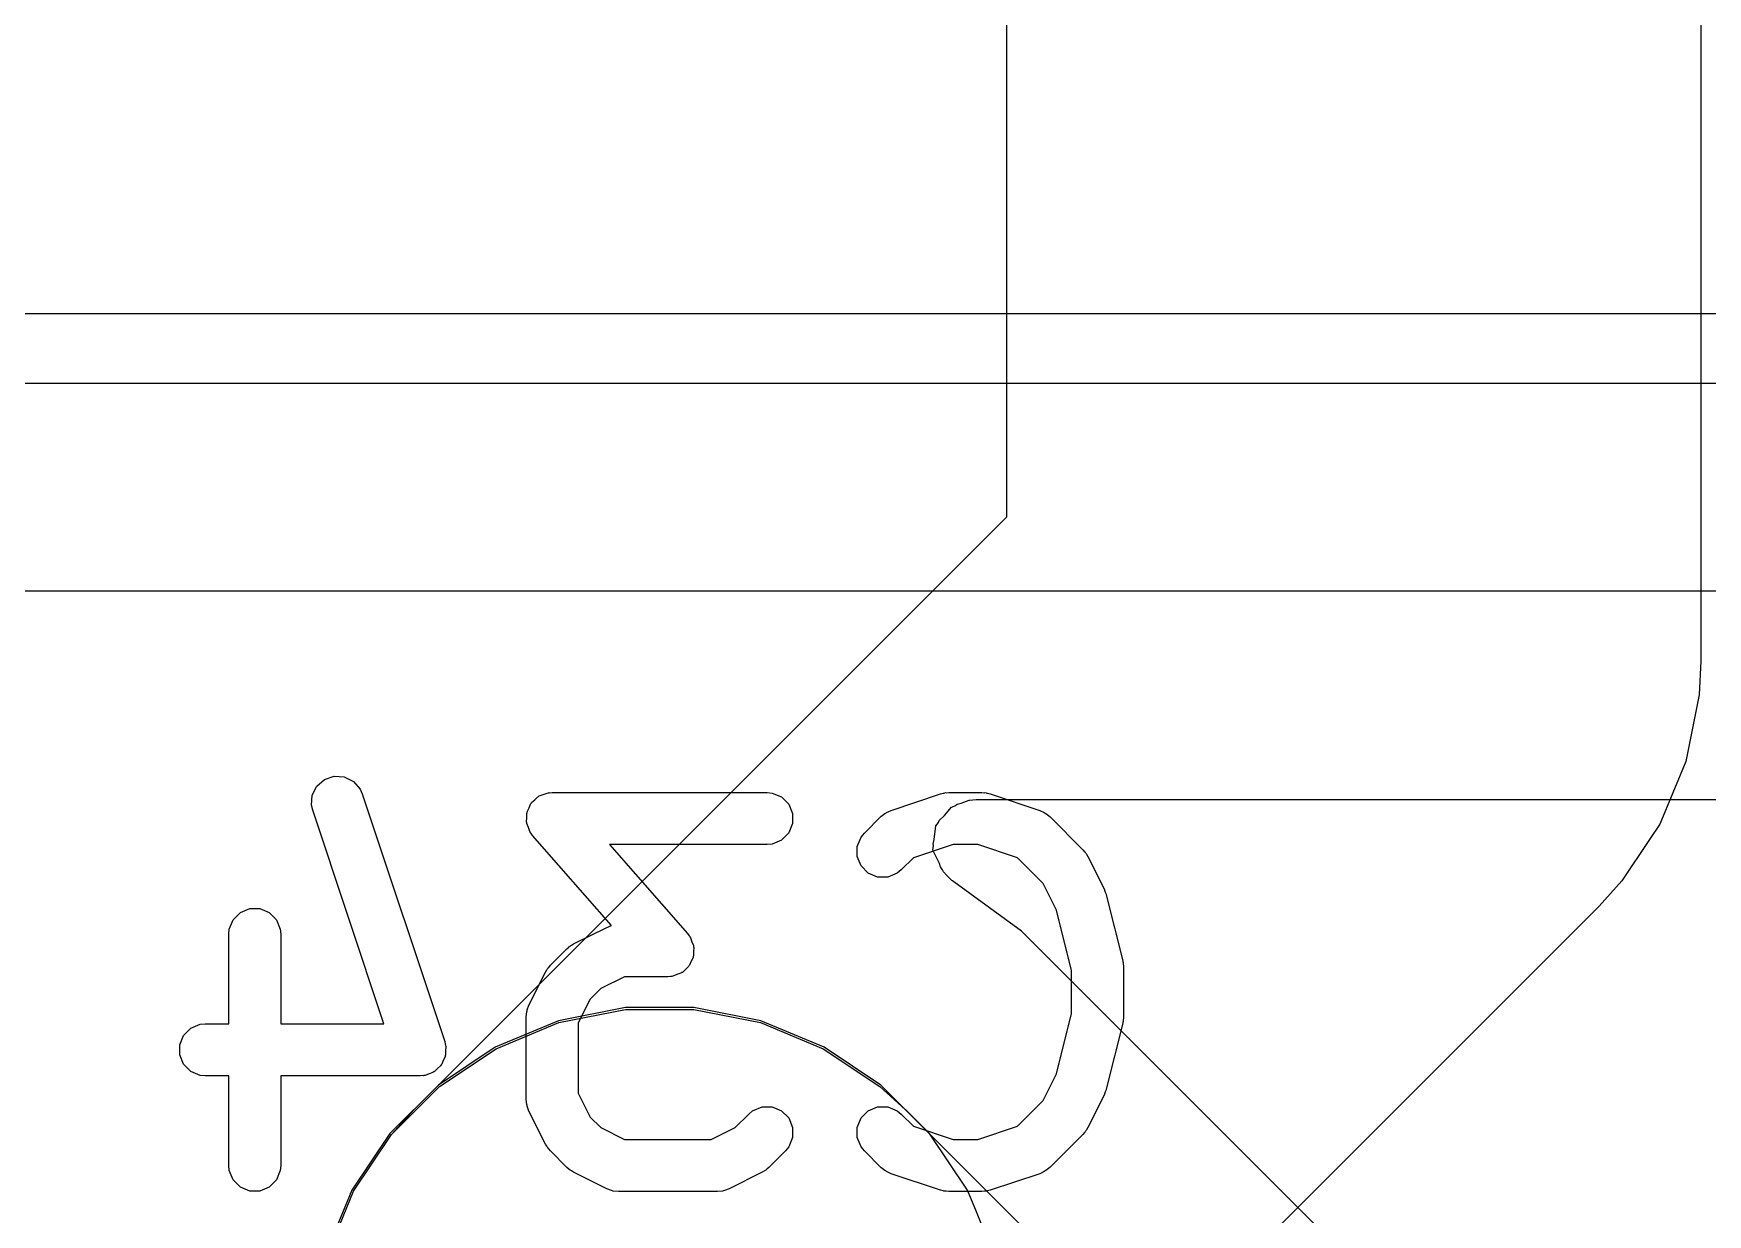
# Model space of a CAD drawing. Header units: inches. Extents: x 1.3 to 5.24, y -7.03 to -1.12.
# Drawn here: x 2.6258 to 2.8157, y -5.7124 to -5.5784 of the extents above; entities that cross this region are included whole.
import ezdxf

# ---------------------------------------------------------------- set-up
doc = ezdxf.new("R2010")
doc.units = ezdxf.units.IN
doc.header["$MEASUREMENT"] = 0
for name, color, linetype, true_color in [('B.Cu', 153, 'CONTINUOUS', 0x4d7fc4), ('B.Silkscreen', 31, 'CONTINUOUS', 0xe8b2a7), ('F.Cu', 13, 'CONTINUOUS', 0xc83434), ('In2.Cu', 33, 'CONTINUOUS', 0xce7d2c)]:
    doc.layers.add(name, color=color, linetype=linetype, true_color=true_color)

msp = doc.modelspace()

# ---------------------------------------------------------------- linework, layer by layer
at = {"layer": 'B.Cu', "linetype": 'CONTINUOUS'}
for p, q in [((2.77559, -5.61024), (2.51974, -5.61024)), ((2.96352, -5.61024), (2.77559, -5.61024)), ((2.5502, -5.61811), (2.93307, -5.61811)), ((2.92818, -5.64173), (2.55509, -5.64173)), ((2.73105, -5.66579), (2.73197, -5.66544)), ((2.73197, -5.66544), (2.732, -5.66543)), ((2.732, -5.66543), (2.73274, -5.66537)), ((2.73274, -5.66537), (2.91566, -5.66537)), ((2.72856, -5.66773), (2.72915, -5.66719)), ((2.72915, -5.66719), (2.72994, -5.66624)), ((2.72994, -5.66624), (2.72999, -5.66621)), ((2.72999, -5.66621), (2.7304, -5.66605)), ((2.7304, -5.66605), (2.73059, -5.66587)), ((2.73059, -5.66587), (2.73105, -5.66579)), ((2.728, -5.66988), (2.72819, -5.66836)), ((2.72819, -5.66836), (2.7285, -5.66798)), ((2.7285, -5.66798), (2.72856, -5.66773)), ((2.72785, -5.67109), (2.72792, -5.67056)), ((2.72858, -5.6726), (2.72785, -5.67109)), ((2.72786, -5.67039), (2.728, -5.66988)), ((2.72792, -5.67056), (2.72786, -5.67039)), ((2.72871, -5.67301), (2.72858, -5.6726)), ((2.72894, -5.67334), (2.72871, -5.67301)), ((2.72905, -5.67357), (2.72894, -5.67334)), ((2.72946, -5.67402), (2.72905, -5.67357)), ((2.72999, -5.67453), (2.72946, -5.67402)), ((2.73008, -5.67457), (2.72999, -5.67453)), ((2.73021, -5.6747), (2.73008, -5.67457)), ((2.7379, -5.68028), (2.73021, -5.6747)), ((2.82365, -5.76604), (2.7379, -5.68028)), ((2.7379, -5.68028), (2.7379, -5.68028)), ((2.68542, -5.69067), (2.69299, -5.68917)), ((2.69299, -5.68917), (2.70071, -5.68917)), ((2.70071, -5.68917), (2.70828, -5.69067)), ((2.67829, -5.69363), (2.68542, -5.69067)), ((2.70828, -5.69067), (2.71541, -5.69363)), ((2.67187, -5.69791), (2.67829, -5.69363)), ((2.71541, -5.69363), (2.72183, -5.69791)), ((2.66642, -5.70337), (2.67187, -5.69791)), ((2.72183, -5.69791), (2.72469, -5.70051)), ((2.72469, -5.70051), (2.80343, -5.77925)), ((2.66213, -5.70979), (2.66642, -5.70337)), ((2.65918, -5.71692), (2.66213, -5.70979))]:
    msp.add_line(p, q, dxfattribs=at)
at = {"layer": 'B.Silkscreen', "linetype": 'CONTINUOUS'}
for p, q in [((2.65796, -5.66383), (2.65883, -5.66307)), ((2.65883, -5.66307), (2.65992, -5.66271)), ((2.65992, -5.66271), (2.66107, -5.66279)), ((2.66107, -5.66279), (2.6621, -5.66331)), ((2.6621, -5.66331), (2.66286, -5.66418)), ((2.65736, -5.66601), (2.65744, -5.66486)), ((2.65744, -5.66486), (2.65796, -5.66383)), ((2.66286, -5.66418), (2.66309, -5.6647)), ((2.66309, -5.6647), (2.67247, -5.69283)), ((2.68232, -5.66571), (2.68268, -5.6654)), ((2.68268, -5.6654), (2.68302, -5.66506)), ((2.68302, -5.66506), (2.68312, -5.66502)), ((2.68312, -5.66502), (2.68319, -5.66495)), ((2.68319, -5.66495), (2.68365, -5.6648)), ((2.68365, -5.6648), (2.68409, -5.66462)), ((2.68409, -5.66462), (2.68423, -5.6646)), ((2.68423, -5.6646), (2.68428, -5.66458)), ((2.68428, -5.66458), (2.68436, -5.66459)), ((2.68436, -5.66459), (2.68466, -5.66456)), ((2.68466, -5.66456), (2.70904, -5.66456)), ((2.70904, -5.66456), (2.70961, -5.66462)), ((2.70961, -5.66462), (2.71068, -5.66506)), ((2.71068, -5.66506), (2.71149, -5.66587)), ((2.7231, -5.66659), (2.72872, -5.66471)), ((2.72872, -5.66471), (2.72901, -5.66465)), ((2.72901, -5.66465), (2.72908, -5.66462)), ((2.72908, -5.66462), (2.72919, -5.66461)), ((2.72919, -5.66461), (2.72929, -5.66458)), ((2.72929, -5.66458), (2.72937, -5.66459)), ((2.72937, -5.66459), (2.72966, -5.66456)), ((2.72966, -5.66456), (2.73341, -5.66456)), ((2.73341, -5.66456), (2.7337, -5.66459)), ((2.7337, -5.66459), (2.73378, -5.66458)), ((2.73378, -5.66458), (2.73388, -5.66461)), ((2.73388, -5.66461), (2.73398, -5.66462)), ((2.73398, -5.66462), (2.73406, -5.66465)), ((2.73406, -5.66465), (2.73434, -5.66471)), ((2.73434, -5.66471), (2.73997, -5.66659)), ((2.65749, -5.66657), (2.65736, -5.66601)), ((2.66557, -5.69081), (2.65749, -5.66657)), ((2.68177, -5.66694), (2.68181, -5.66684)), ((2.68177, -5.66742), (2.68177, -5.66694)), ((2.68181, -5.66675), (2.68203, -5.66631)), ((2.68181, -5.66684), (2.68181, -5.66675)), ((2.68203, -5.66631), (2.68221, -5.66587)), ((2.68221, -5.66587), (2.68228, -5.6658)), ((2.68228, -5.6658), (2.68232, -5.66571)), ((2.71149, -5.66587), (2.71193, -5.66694)), ((2.71193, -5.66694), (2.71193, -5.66809)), ((2.72007, -5.66917), (2.72195, -5.6673)), ((2.72195, -5.6673), (2.72239, -5.66693)), ((2.72239, -5.66693), (2.72249, -5.66689)), ((2.72249, -5.66689), (2.72257, -5.66682)), ((2.72257, -5.66682), (2.7231, -5.66659)), ((2.73997, -5.66659), (2.74049, -5.66682)), ((2.74049, -5.66682), (2.74057, -5.66689)), ((2.74057, -5.66689), (2.74067, -5.66693)), ((2.74067, -5.66693), (2.74112, -5.6673)), ((2.74112, -5.6673), (2.74487, -5.67105)), ((2.68174, -5.66789), (2.68177, -5.66742)), ((2.68177, -5.66799), (2.68174, -5.66789)), ((2.68177, -5.66809), (2.68177, -5.66799)), ((2.68195, -5.66853), (2.68177, -5.66809)), ((2.68211, -5.66899), (2.68195, -5.66853)), ((2.68219, -5.6691), (2.68211, -5.66899)), ((2.68221, -5.66915), (2.68219, -5.6691)), ((2.68226, -5.66921), (2.68221, -5.66915)), ((2.68244, -5.66946), (2.68226, -5.66921)), ((2.71149, -5.66915), (2.71068, -5.66997)), ((2.71193, -5.66809), (2.71149, -5.66915)), ((2.7197, -5.66962), (2.72007, -5.66917)), ((2.69138, -5.67967), (2.68244, -5.66946)), ((2.70904, -5.67047), (2.69117, -5.67047)), ((2.69117, -5.67047), (2.70001, -5.68057)), ((2.70961, -5.67041), (2.70904, -5.67047)), ((2.71068, -5.66997), (2.70961, -5.67041)), ((2.71926, -5.67069), (2.7197, -5.66962)), ((2.71926, -5.67184), (2.71926, -5.67069)), ((2.73014, -5.67047), (2.72563, -5.67197)), ((2.73293, -5.67047), (2.73014, -5.67047)), ((2.73744, -5.67197), (2.73293, -5.67047)), ((2.74487, -5.67105), (2.74506, -5.67128)), ((2.7197, -5.6729), (2.71926, -5.67184)), ((2.72052, -5.67372), (2.7197, -5.6729)), ((2.72563, -5.67197), (2.72425, -5.67335)), ((2.74036, -5.67489), (2.73744, -5.67197)), ((2.74506, -5.67128), (2.74511, -5.67133)), ((2.74511, -5.67133), (2.74517, -5.67142)), ((2.74517, -5.67142), (2.74524, -5.6715)), ((2.74524, -5.6715), (2.74527, -5.67157)), ((2.74527, -5.67157), (2.74542, -5.67182)), ((2.74542, -5.67182), (2.7473, -5.67557)), ((2.72158, -5.67416), (2.72052, -5.67372)), ((2.72274, -5.67416), (2.72158, -5.67416)), ((2.7238, -5.67372), (2.72274, -5.67416)), ((2.72425, -5.67335), (2.7238, -5.67372)), ((2.74187, -5.67792), (2.74036, -5.67489)), ((2.7473, -5.67557), (2.74731, -5.67561)), ((2.74731, -5.67561), (2.74733, -5.67563)), ((2.74733, -5.67563), (2.74741, -5.67587)), ((2.74741, -5.67587), (2.7475, -5.67611)), ((2.7475, -5.67611), (2.74751, -5.67613)), ((2.74751, -5.67613), (2.74752, -5.67617)), ((2.74752, -5.67617), (2.7494, -5.68367)), ((2.64846, -5.679), (2.64928, -5.67818)), ((2.64928, -5.67818), (2.65034, -5.67774)), ((2.65034, -5.67774), (2.65149, -5.67774)), ((2.65149, -5.67774), (2.65256, -5.67818)), ((2.65256, -5.67818), (2.65337, -5.679)), ((2.74358, -5.68475), (2.74187, -5.67792)), ((2.64797, -5.68064), (2.64802, -5.68006)), ((2.64797, -5.69081), (2.64797, -5.68064)), ((2.64802, -5.68006), (2.64846, -5.679)), ((2.65337, -5.679), (2.65381, -5.68006)), ((2.65381, -5.68006), (2.65387, -5.68064)), ((2.65387, -5.68064), (2.65387, -5.69081)), ((2.68709, -5.68174), (2.69084, -5.67987)), ((2.69084, -5.67987), (2.69138, -5.67967)), ((2.70001, -5.68057), (2.70019, -5.68082)), ((2.68445, -5.68417), (2.68633, -5.6823)), ((2.68633, -5.6823), (2.68655, -5.68211)), ((2.68655, -5.68211), (2.6866, -5.68205)), ((2.6866, -5.68205), (2.68669, -5.682)), ((2.68669, -5.682), (2.68677, -5.68193)), ((2.68677, -5.68193), (2.68685, -5.6819)), ((2.68685, -5.6819), (2.68709, -5.68174)), ((2.70019, -5.68082), (2.70024, -5.68087)), ((2.70024, -5.68087), (2.70026, -5.68092)), ((2.70026, -5.68092), (2.70035, -5.68104)), ((2.70035, -5.68104), (2.7005, -5.68149)), ((2.7005, -5.68149), (2.70068, -5.68193)), ((2.70068, -5.68193), (2.70068, -5.68203)), ((2.70068, -5.68203), (2.70072, -5.68213)), ((2.70072, -5.68213), (2.70068, -5.68261)), ((2.68415, -5.68454), (2.68421, -5.68445)), ((2.68421, -5.68445), (2.68427, -5.6844)), ((2.68427, -5.6844), (2.68445, -5.68417)), ((2.70013, -5.68431), (2.69977, -5.68463)), ((2.70017, -5.68422), (2.70013, -5.68431)), ((2.70024, -5.68415), (2.70017, -5.68422)), ((2.70043, -5.68371), (2.70024, -5.68415)), ((2.70064, -5.68328), (2.70043, -5.68371)), ((2.70065, -5.68318), (2.70064, -5.68328)), ((2.70068, -5.68309), (2.70065, -5.68318)), ((2.70068, -5.68261), (2.70068, -5.68309)), ((2.7494, -5.68367), (2.74941, -5.68377)), ((2.74941, -5.68377), (2.74943, -5.68381)), ((2.74943, -5.68381), (2.74945, -5.68403)), ((2.74945, -5.68403), (2.74948, -5.68424)), ((2.74948, -5.68424), (2.74947, -5.68428)), ((2.74947, -5.68428), (2.74948, -5.68439)), ((2.74948, -5.68439), (2.74948, -5.69001)), ((2.68202, -5.68869), (2.6839, -5.68494)), ((2.6839, -5.68494), (2.68405, -5.68469)), ((2.68405, -5.68469), (2.68408, -5.68462)), ((2.68408, -5.68462), (2.68415, -5.68454)), ((2.69286, -5.68546), (2.69016, -5.68681)), ((2.69779, -5.68546), (2.69286, -5.68546)), ((2.69809, -5.68543), (2.69779, -5.68546)), ((2.69817, -5.68544), (2.69809, -5.68543)), ((2.69822, -5.68542), (2.69817, -5.68544)), ((2.69836, -5.68541), (2.69822, -5.68542)), ((2.69881, -5.68522), (2.69836, -5.68541)), ((2.69926, -5.68507), (2.69881, -5.68522)), ((2.69934, -5.685), (2.69926, -5.68507)), ((2.69943, -5.68497), (2.69934, -5.685)), ((2.69977, -5.68463), (2.69943, -5.68497)), ((2.74358, -5.68965), (2.74358, -5.68475)), ((2.68897, -5.68801), (2.68762, -5.69071)), ((2.69016, -5.68681), (2.68897, -5.68801)), ((2.68171, -5.69001), (2.68177, -5.68943)), ((2.68171, -5.69938), (2.68171, -5.69001)), ((2.68177, -5.68943), (2.68181, -5.68934)), ((2.68181, -5.68934), (2.68182, -5.68923)), ((2.68182, -5.68923), (2.68202, -5.68869)), ((2.74187, -5.69648), (2.74358, -5.68965)), ((2.74948, -5.69001), (2.74947, -5.69011)), ((2.74947, -5.69011), (2.74948, -5.69015)), ((2.64284, -5.69212), (2.64365, -5.6913)), ((2.64365, -5.6913), (2.64472, -5.69086)), ((2.64472, -5.69086), (2.64529, -5.69081)), ((2.64529, -5.69081), (2.64797, -5.69081)), ((2.65387, -5.69081), (2.66557, -5.69081)), ((2.68762, -5.69071), (2.68762, -5.69869)), ((2.7494, -5.69073), (2.74752, -5.69822)), ((2.74941, -5.69063), (2.7494, -5.69073)), ((2.74943, -5.69059), (2.74941, -5.69063)), ((2.74945, -5.69037), (2.74943, -5.69059)), ((2.74948, -5.69015), (2.74945, -5.69037)), ((2.6424, -5.69318), (2.64284, -5.69212)), ((2.6424, -5.69434), (2.6424, -5.69318)), ((2.67247, -5.69283), (2.67253, -5.69311)), ((2.67253, -5.69311), (2.67256, -5.69318)), ((2.67256, -5.69318), (2.67256, -5.69324)), ((2.67256, -5.69324), (2.6726, -5.69339)), ((2.6726, -5.69339), (2.67256, -5.69386)), ((2.67256, -5.69386), (2.67256, -5.69434)), ((2.64284, -5.6954), (2.6424, -5.69434)), ((2.64365, -5.69621), (2.64284, -5.6954)), ((2.672, -5.69557), (2.67164, -5.69588)), ((2.67205, -5.69547), (2.672, -5.69557)), ((2.67212, -5.6954), (2.67205, -5.69547)), ((2.6723, -5.69496), (2.67212, -5.6954)), ((2.67251, -5.69454), (2.6723, -5.69496)), ((2.67252, -5.69443), (2.67251, -5.69454)), ((2.67256, -5.69434), (2.67252, -5.69443)), ((2.64472, -5.69666), (2.64365, -5.69621)), ((2.64529, -5.69671), (2.64472, -5.69666)), ((2.64797, -5.69671), (2.64529, -5.69671)), ((2.64797, -5.70688), (2.64797, -5.69671)), ((2.66967, -5.69671), (2.65387, -5.69671)), ((2.65387, -5.69671), (2.65387, -5.70688)), ((2.66996, -5.69668), (2.66967, -5.69671)), ((2.67004, -5.69669), (2.66996, -5.69668)), ((2.67009, -5.69667), (2.67004, -5.69669)), ((2.67024, -5.69666), (2.67009, -5.69667)), ((2.67068, -5.69647), (2.67024, -5.69666)), ((2.67113, -5.69632), (2.67068, -5.69647)), ((2.67121, -5.69625), (2.67113, -5.69632)), ((2.67131, -5.69621), (2.67121, -5.69625)), ((2.67164, -5.69588), (2.67131, -5.69621)), ((2.74036, -5.69951), (2.74187, -5.69648)), ((2.68177, -5.69996), (2.68171, -5.69938)), ((2.68762, -5.69869), (2.68897, -5.70138)), ((2.73744, -5.70243), (2.74036, -5.69951)), ((2.7473, -5.69883), (2.74542, -5.70258)), ((2.74731, -5.69879), (2.7473, -5.69883)), ((2.74733, -5.69877), (2.74731, -5.69879)), ((2.74741, -5.69853), (2.74733, -5.69877)), ((2.7475, -5.69829), (2.74741, -5.69853)), ((2.74751, -5.69827), (2.7475, -5.69829)), ((2.74752, -5.69822), (2.74751, -5.69827)), ((2.68181, -5.70006), (2.68177, -5.69996)), ((2.68182, -5.70016), (2.68181, -5.70006)), ((2.68202, -5.7007), (2.68182, -5.70016)), ((2.6839, -5.70445), (2.68202, -5.7007)), ((2.68897, -5.70138), (2.69016, -5.70258)), ((2.70541, -5.70258), (2.70695, -5.70105)), ((2.70695, -5.70105), (2.7074, -5.70068)), ((2.7074, -5.70068), (2.70846, -5.70024)), ((2.70846, -5.70024), (2.70961, -5.70024)), ((2.70961, -5.70024), (2.71068, -5.70068)), ((2.71068, -5.70068), (2.71149, -5.70149)), ((2.71149, -5.70149), (2.71193, -5.70256)), ((2.71926, -5.70256), (2.7197, -5.70149)), ((2.7197, -5.70149), (2.72052, -5.70068)), ((2.72052, -5.70068), (2.72158, -5.70024)), ((2.72158, -5.70024), (2.72274, -5.70024)), ((2.72274, -5.70024), (2.7238, -5.70068)), ((2.7238, -5.70068), (2.72425, -5.70105)), ((2.72425, -5.70105), (2.72563, -5.70243)), ((2.69016, -5.70258), (2.69286, -5.70393)), ((2.70271, -5.70393), (2.70541, -5.70258)), ((2.71193, -5.70256), (2.71193, -5.70371)), ((2.71926, -5.70371), (2.71926, -5.70256)), ((2.72563, -5.70243), (2.73014, -5.70393)), ((2.73293, -5.70393), (2.73744, -5.70243)), ((2.74487, -5.70335), (2.74112, -5.7071)), ((2.74506, -5.70312), (2.74487, -5.70335)), ((2.74511, -5.70307), (2.74506, -5.70312)), ((2.74517, -5.70298), (2.74511, -5.70307)), ((2.74524, -5.7029), (2.74517, -5.70298)), ((2.74527, -5.70283), (2.74524, -5.7029)), ((2.74542, -5.70258), (2.74527, -5.70283)), ((2.68405, -5.7047), (2.6839, -5.70445)), ((2.68408, -5.70477), (2.68405, -5.7047)), ((2.68415, -5.70485), (2.68408, -5.70477)), ((2.68421, -5.70494), (2.68415, -5.70485)), ((2.68427, -5.70499), (2.68421, -5.70494)), ((2.68445, -5.70522), (2.68427, -5.70499)), ((2.68633, -5.7071), (2.68445, -5.70522)), ((2.69286, -5.70393), (2.70271, -5.70393)), ((2.71112, -5.70522), (2.70925, -5.7071)), ((2.71149, -5.70477), (2.71112, -5.70522)), ((2.71193, -5.70371), (2.71149, -5.70477)), ((2.7197, -5.70477), (2.71926, -5.70371)), ((2.72007, -5.70522), (2.7197, -5.70477)), ((2.72195, -5.7071), (2.72007, -5.70522)), ((2.73014, -5.70393), (2.73293, -5.70393)), ((2.64802, -5.70746), (2.64797, -5.70688)), ((2.65387, -5.70688), (2.65381, -5.70746)), ((2.68655, -5.70728), (2.68633, -5.7071)), ((2.70925, -5.7071), (2.70902, -5.70728)), ((2.72239, -5.70746), (2.72195, -5.7071)), ((2.74112, -5.7071), (2.74067, -5.70746)), ((2.64846, -5.70852), (2.64802, -5.70746)), ((2.64928, -5.70934), (2.64846, -5.70852)), ((2.65337, -5.70852), (2.65256, -5.70934)), ((2.65381, -5.70746), (2.65337, -5.70852)), ((2.6866, -5.70734), (2.68655, -5.70728)), ((2.68669, -5.7074), (2.6866, -5.70734)), ((2.68677, -5.70746), (2.68669, -5.7074)), ((2.68685, -5.70749), (2.68677, -5.70746)), ((2.68709, -5.70765), (2.68685, -5.70749)), ((2.69084, -5.70952), (2.68709, -5.70765)), ((2.70848, -5.70765), (2.70473, -5.70952)), ((2.70873, -5.70749), (2.70848, -5.70765)), ((2.7088, -5.70746), (2.70873, -5.70749)), ((2.70888, -5.7074), (2.7088, -5.70746)), ((2.70897, -5.70734), (2.70888, -5.7074)), ((2.70902, -5.70728), (2.70897, -5.70734)), ((2.72249, -5.7075), (2.72239, -5.70746)), ((2.72257, -5.70757), (2.72249, -5.7075)), ((2.7231, -5.70781), (2.72257, -5.70757)), ((2.72872, -5.70968), (2.7231, -5.70781)), ((2.73997, -5.70781), (2.73434, -5.70968)), ((2.74049, -5.70757), (2.73997, -5.70781)), ((2.74057, -5.7075), (2.74049, -5.70757)), ((2.74067, -5.70746), (2.74057, -5.7075)), ((2.65034, -5.70978), (2.64928, -5.70934)), ((2.65149, -5.70978), (2.65034, -5.70978)), ((2.65256, -5.70934), (2.65149, -5.70978)), ((2.69138, -5.70973), (2.69084, -5.70952)), ((2.69149, -5.70974), (2.69138, -5.70973)), ((2.69159, -5.70978), (2.69149, -5.70974)), ((2.69216, -5.70984), (2.69159, -5.70978)), ((2.70341, -5.70984), (2.69216, -5.70984)), ((2.70399, -5.70978), (2.70341, -5.70984)), ((2.70409, -5.70974), (2.70399, -5.70978)), ((2.70419, -5.70973), (2.70409, -5.70974)), ((2.70473, -5.70952), (2.70419, -5.70973)), ((2.72901, -5.70975), (2.72872, -5.70968)), ((2.72908, -5.70978), (2.72901, -5.70975)), ((2.72919, -5.70979), (2.72908, -5.70978)), ((2.72929, -5.70981), (2.72919, -5.70979)), ((2.72937, -5.70981), (2.72929, -5.70981)), ((2.72966, -5.70984), (2.72937, -5.70981)), ((2.73341, -5.70984), (2.72966, -5.70984)), ((2.7337, -5.70981), (2.73341, -5.70984)), ((2.73378, -5.70981), (2.7337, -5.70981)), ((2.73388, -5.70979), (2.73378, -5.70981)), ((2.73398, -5.70978), (2.73388, -5.70979)), ((2.73406, -5.70975), (2.73398, -5.70978)), ((2.73434, -5.70968), (2.73406, -5.70975))]:
    msp.add_line(p, q, dxfattribs=at)
at = {"layer": 'F.Cu', "linetype": 'CONTINUOUS'}
for p, q in [((2.69297, -5.68896), (2.68536, -5.69047)), ((2.70073, -5.68896), (2.69297, -5.68896)), ((2.69297, -5.68896), (2.69297, -5.68896)), ((2.69297, -5.68896), (2.69297, -5.68896)), ((2.70834, -5.69047), (2.70073, -5.68896)), ((2.70073, -5.68896), (2.70073, -5.68896)), ((2.70073, -5.68896), (2.70073, -5.68896)), ((2.68536, -5.69047), (2.67819, -5.69344)), ((2.68536, -5.69047), (2.68536, -5.69047)), ((2.68536, -5.69047), (2.68536, -5.69047)), ((2.68536, -5.69047), (2.68536, -5.69047)), ((2.68536, -5.69047), (2.68536, -5.69047)), ((2.71551, -5.69344), (2.70834, -5.69047)), ((2.70834, -5.69047), (2.70834, -5.69047)), ((2.70834, -5.69047), (2.70834, -5.69047)), ((2.70834, -5.69047), (2.70834, -5.69047)), ((2.70834, -5.69047), (2.70834, -5.69047)), ((2.70834, -5.69047), (2.70834, -5.69047)), ((2.67819, -5.69344), (2.67174, -5.69775)), ((2.67819, -5.69344), (2.67819, -5.69344)), ((2.67819, -5.69344), (2.67819, -5.69344)), ((2.72196, -5.69775), (2.71551, -5.69344)), ((2.71551, -5.69344), (2.71551, -5.69344)), ((2.71551, -5.69344), (2.71551, -5.69344)), ((2.71551, -5.69344), (2.71551, -5.69344)), ((2.71551, -5.69344), (2.71551, -5.69344)), ((2.67174, -5.69775), (2.66625, -5.70324)), ((2.67174, -5.69775), (2.67174, -5.69775)), ((2.67174, -5.69775), (2.67174, -5.69775)), ((2.72745, -5.70324), (2.72196, -5.69775)), ((2.72196, -5.69775), (2.72196, -5.69775)), ((2.72196, -5.69775), (2.72196, -5.69775)), ((2.66625, -5.70324), (2.66194, -5.70969)), ((2.66625, -5.70324), (2.66625, -5.70324)), ((2.66625, -5.70324), (2.66625, -5.70324)), ((2.73176, -5.70969), (2.72745, -5.70324)), ((2.72745, -5.70324), (2.72745, -5.70324)), ((2.72745, -5.70324), (2.72745, -5.70324)), ((2.66194, -5.70969), (2.65897, -5.71686)), ((2.66194, -5.70969), (2.66194, -5.70969)), ((2.66194, -5.70969), (2.66194, -5.70969)), ((2.73278, -5.71215), (2.73176, -5.70969)), ((2.73176, -5.70969), (2.73176, -5.70969)), ((2.73176, -5.70969), (2.73176, -5.70969)), ((2.73176, -5.70969), (2.73176, -5.70969)), ((2.73463, -5.71664), (2.73278, -5.71215))]:
    msp.add_line(p, q, dxfattribs=at)
at = {"layer": 'In2.Cu', "linetype": 'CONTINUOUS'}
for p, q in [((2.73622, -5.6333), (2.73622, -5.3937)), ((2.81496, -5.41001), (2.81496, -5.64961)), ((2.66901, -5.70051), (2.73622, -5.6333)), ((2.81496, -5.64961), (2.81477, -5.65347)), ((2.81477, -5.65347), (2.81327, -5.66103)), ((2.81327, -5.66103), (2.81031, -5.66817)), ((2.81031, -5.66817), (2.80915, -5.66991)), ((2.80915, -5.66991), (2.80602, -5.67458)), ((2.80602, -5.67458), (2.80343, -5.67745)), ((2.80343, -5.67745), (2.72469, -5.75619)), ((2.66642, -5.70337), (2.66901, -5.70051)), ((2.66213, -5.70979), (2.66642, -5.70337)), ((2.65918, -5.71692), (2.66213, -5.70979))]:
    msp.add_line(p, q, dxfattribs=at)

doc.saveas('drawing.dxf')
